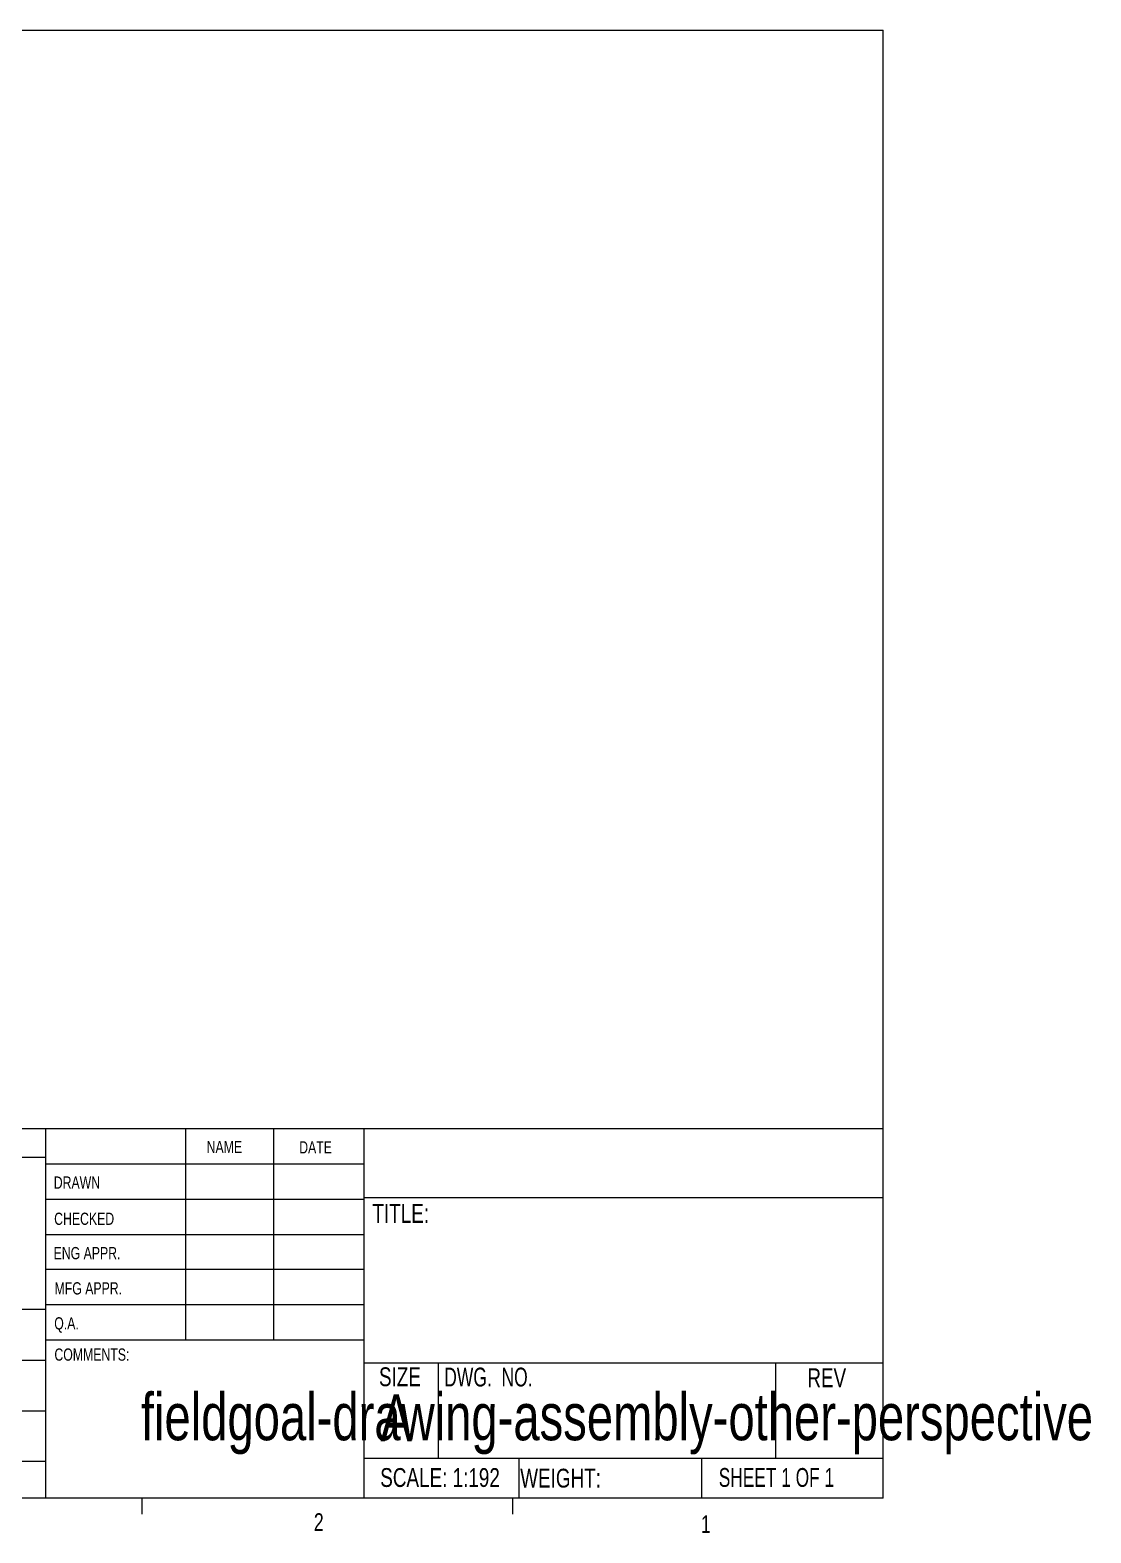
# Model space of a CAD drawing. Header units: inches. Extents: x 0 to 11.7, y 0 to 8.2.
# Drawn here: x 6.1 to 11.73, y 0.21 to 8.19 of the extents above; entities that cross this region are included whole.
import ezdxf

# ---------------------------------------------------------------- set-up
doc = ezdxf.new("R2010")
doc.units = ezdxf.units.IN
doc.header["$MEASUREMENT"] = 0
doc.styles.add('SLDTEXTSTYLE0', font='TXT', dxfattribs={"width": 0.75})
doc.styles.add('SLDTEXTSTYLE1', font='TXT', dxfattribs={"width": 0.6875})
doc.styles.add('SLDTEXTSTYLE2', font='TXT', dxfattribs={"width": 0.694444})

msp = doc.modelspace()

# ---------------------------------------------------------------- linework, layer by layer
at = {"color": 7, "linetype": 'Continuous', "lineweight": 0}
for p, q in [((0.3299, 8.1921), (10.6299, 8.1921)), ((10.6299, 0.3921), (10.6299, 8.1921)), ((2.821, 2.3564), (10.6299, 2.3564)), ((6.1796, 2.3564), (6.1796, 0.3921)), ((6.9236, 2.3564), (6.9236, 1.2314)), ((7.3922, 2.3564), (7.3922, 1.2314)), ((7.8712, 2.3564), (7.8712, 0.3921)), ((6.1796, 2.2021), (4.7982, 2.2021)), ((6.1796, 2.1689), (7.8712, 2.1689)), ((6.1796, 1.9814), (7.8712, 1.9814)), ((7.8712, 1.9893), (10.6299, 1.9893)), ((6.1796, 1.7939), (7.8712, 1.7939)), ((7.8712, 1.6064), (6.1796, 1.6064)), ((4.7982, 1.3958), (6.1796, 1.3958)), ((7.8712, 1.4189), (6.1796, 1.4189)), ((7.8712, 1.2314), (6.1796, 1.2314)), ((4.7982, 1.1258), (6.1796, 1.1258)), ((7.8712, 1.1119), (10.6299, 1.1119)), ((8.2668, 1.1119), (8.2668, 0.605)), ((10.058, 1.1119), (10.058, 0.605)), ((4.7982, 0.8558), (6.1796, 0.8558)), ((2.821, 0.5883), (6.1796, 0.5883)), ((7.8712, 0.605), (10.6299, 0.605)), ((8.6943, 0.605), (8.6943, 0.3921)), ((9.6663, 0.605), (9.6663, 0.3921)), ((10.6299, 0.3921), (0.3299, 0.3921)), ((6.6922, 0.3921), (6.6922, 0.3073)), ((8.6609, 0.3921), (8.6609, 0.3073))]:
    msp.add_line(p, q, dxfattribs=at)

# ---------------------------------------------------------------- texts
for s, insert, char_height, attachment_point, style in [('NAME', (7.0364, 2.2906), 0.065, 1, 'SLDTEXTSTYLE0'), ('DATE', (7.5282, 2.2889), 0.065, 1, 'SLDTEXTSTYLE0'), ('DRAWN', (6.2243, 2.1016), 0.065, 1, 'SLDTEXTSTYLE0'), ('TITLE:', (7.9171, 1.9548), 0.1, 1, 'SLDTEXTSTYLE0'), ('CHECKED', (6.2264, 1.9093), 0.065, 1, 'SLDTEXTSTYLE0'), ('ENG APPR.', (6.2235, 1.7268), 0.065, 1, 'SLDTEXTSTYLE0'), ('MFG APPR.', (6.2285, 1.5395), 0.065, 1, 'SLDTEXTSTYLE0'), ('Q.A.', (6.2268, 1.3536), 0.065, 1, 'SLDTEXTSTYLE0'), ('COMMENTS:', (6.2277, 1.1877), 0.065, 1, 'SLDTEXTSTYLE0'), ('SIZE', (7.952, 1.0873), 0.1, 1, 'SLDTEXTSTYLE0'), ('DWG.  NO.', (8.2985, 1.0859), 0.1, 1, 'SLDTEXTSTYLE2'), ('REV', (10.2278, 1.082), 0.1, 1, 'SLDTEXTSTYLE0'), ('fieldgoal-drawing-assembly-other-perspective', (9.2163, 0.9501), 0.25, 2, 'SLDTEXTSTYLE0'), ('A', (7.9598, 0.9442), 0.25, 1, 'SLDTEXTSTYLE0'), ('SCALE: 1:192', (7.9586, 0.5521), 0.1, 1, 'SLDTEXTSTYLE0'), ('WEIGHT:', (8.7024, 0.5487), 0.1, 1, 'SLDTEXTSTYLE0'), ('SHEET 1 OF 1', (9.7571, 0.5524), 0.1, 1, 'SLDTEXTSTYLE1'), ('2', (7.606, 0.3124), 0.0938, 1, 'SLDTEXTSTYLE0'), ('1', (9.662, 0.3014), 0.0938, 1, 'SLDTEXTSTYLE0')]:
    msp.add_mtext(s, dxfattribs=dict(at, insert=insert, char_height=char_height, attachment_point=attachment_point, style=style))

doc.saveas('drawing.dxf')
